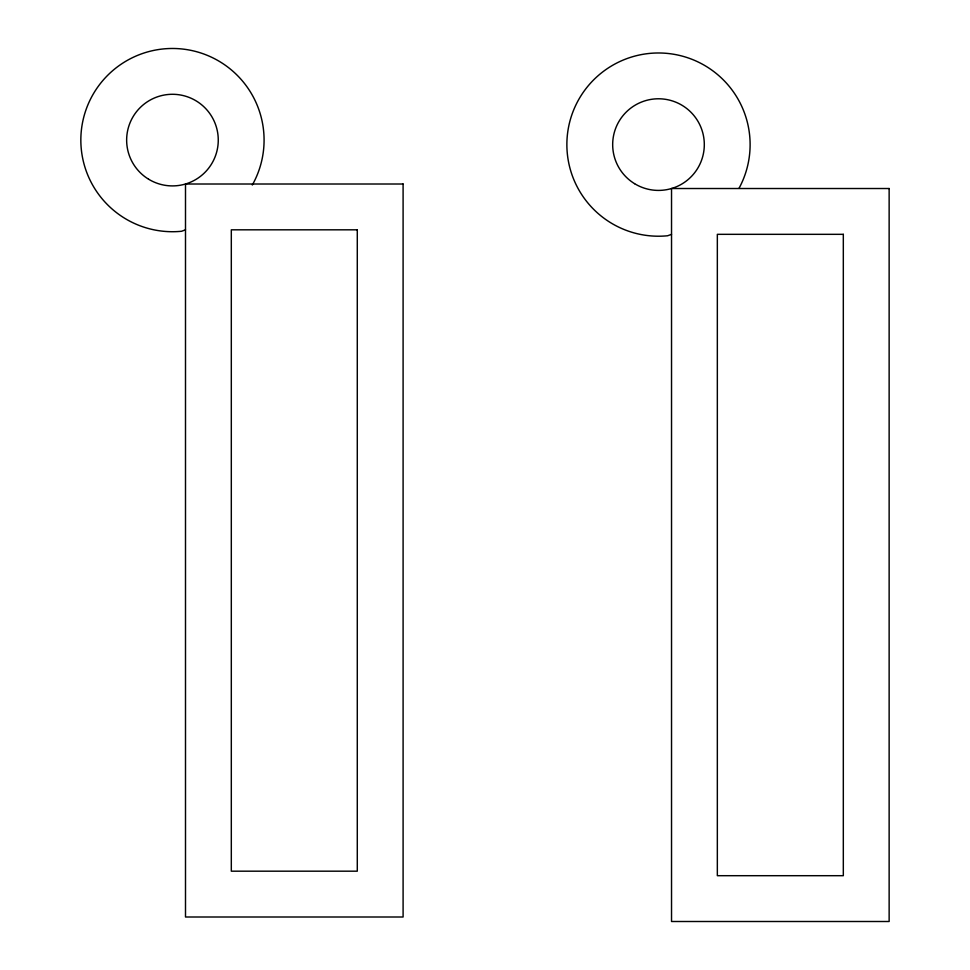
<?xml version="1.0" encoding="UTF-8"?>
<svg xmlns="http://www.w3.org/2000/svg" width="970" height="970" viewBox="0 0 970 970"><rect width="100%" height="100%" fill="white"/><g stroke="black" fill="none" stroke-linecap="round" stroke-linejoin="round"><path stroke-width="1.45" d="M671.531 234.328L667.651 235.758A91.629 91.629 0 0 1 567.317 135.557A91.629 91.629 0 0 1 685.378 57.012A91.629 91.629 0 0 1 739.043 188.265M185.5 229.817L181.608 231.26A91.629 91.629 0 0 1 81.334 130.574A91.629 91.629 0 0 1 200.256 52.792A91.629 91.629 0 0 1 252.309 185.027M403.096 184.009L185.5 184.009L185.5 917.002L403.096 917.002L403.096 184.009M889.138 188.519L671.531 188.519L671.531 921.5L889.138 921.5L889.138 188.519M357.287 229.817L231.309 229.817L231.309 871.181L357.287 871.181L357.287 229.817M843.318 234.328L717.339 234.328L717.339 875.692L843.318 875.692L843.318 234.328M148.543 179.171A45.808 45.808 0 0 0 218.25 141.268A45.808 45.808 0 0 0 150.58 99.849A45.808 45.808 0 0 0 148.543 179.171M634.574 183.669A45.808 45.808 0 0 0 704.293 145.767A45.808 45.808 0 0 0 636.611 104.348A45.808 45.808 0 0 0 634.574 183.669"/></g></svg>
